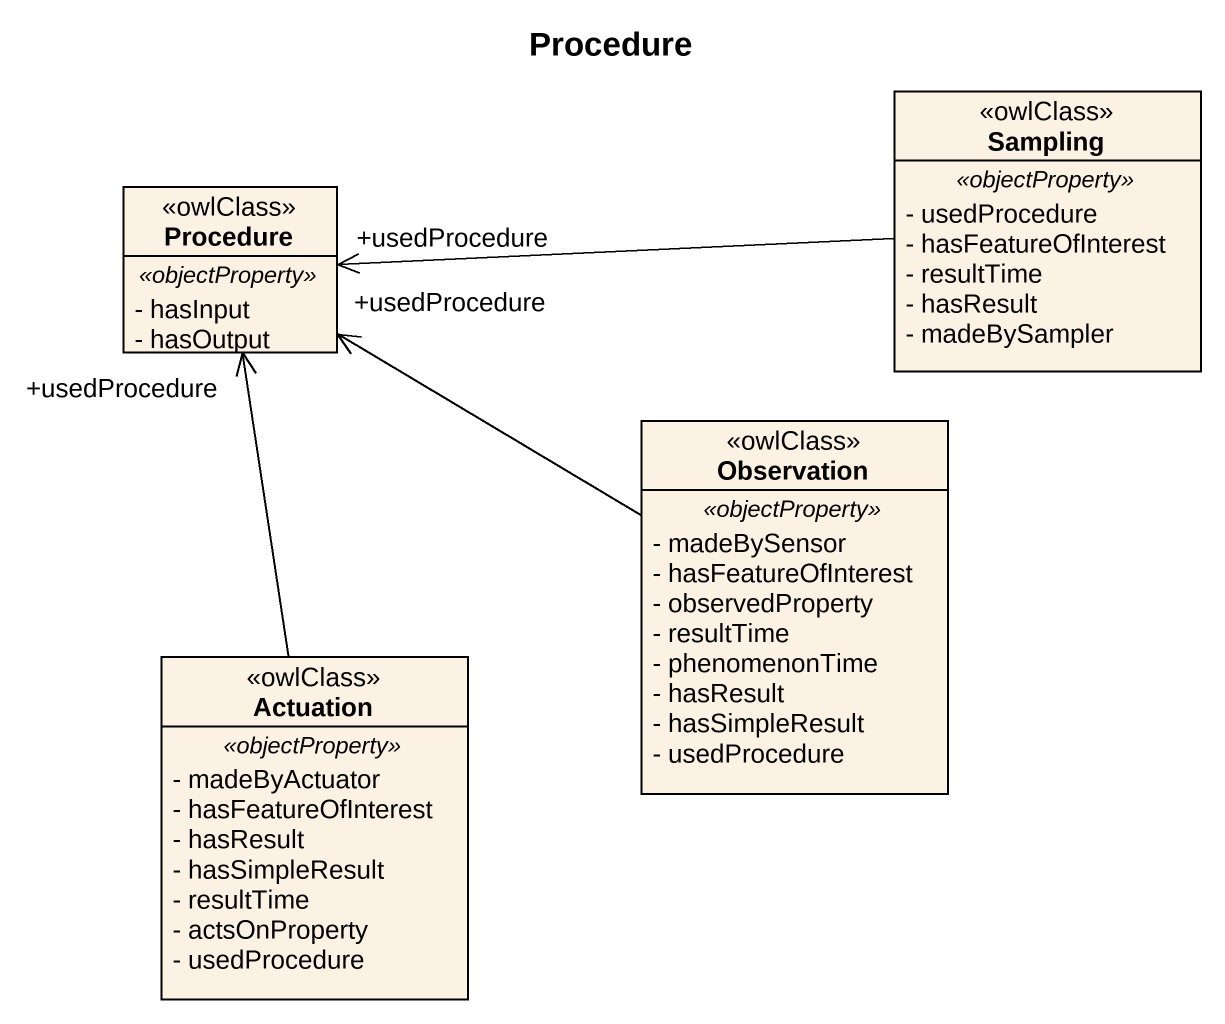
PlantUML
@startuml
title Procedure
hide circle
hide empty members
skinparam classAttributeIconSize 0
class Sampling <<owlClass>> {
  .. <<objectProperty>> ..
  - usedProcedure
  - hasFeatureOfInterest
  - resultTime
  - hasResult
  - madeBySampler
}
class Procedure <<owlClass>> {
  .. <<objectProperty>> ..
  - hasInput
  - hasOutput
}
class Observation <<owlClass>> {
  .. <<objectProperty>> ..
  - madeBySensor
  - hasFeatureOfInterest
  - observedProperty
  - resultTime
  - phenomenonTime
  - hasResult
  - hasSimpleResult
  - usedProcedure
}
class Actuation <<owlClass>> {
  .. <<objectProperty>> ..
  - madeByActuator
  - hasFeatureOfInterest
  - hasResult
  - hasSimpleResult
  - resultTime
  - actsOnProperty
  - usedProcedure
}
Sampling -left-> "+usedProcedure" Procedure
Observation -left-> "+usedProcedure" Procedure
Actuation -up-> "+usedProcedure" Procedure
@enduml
